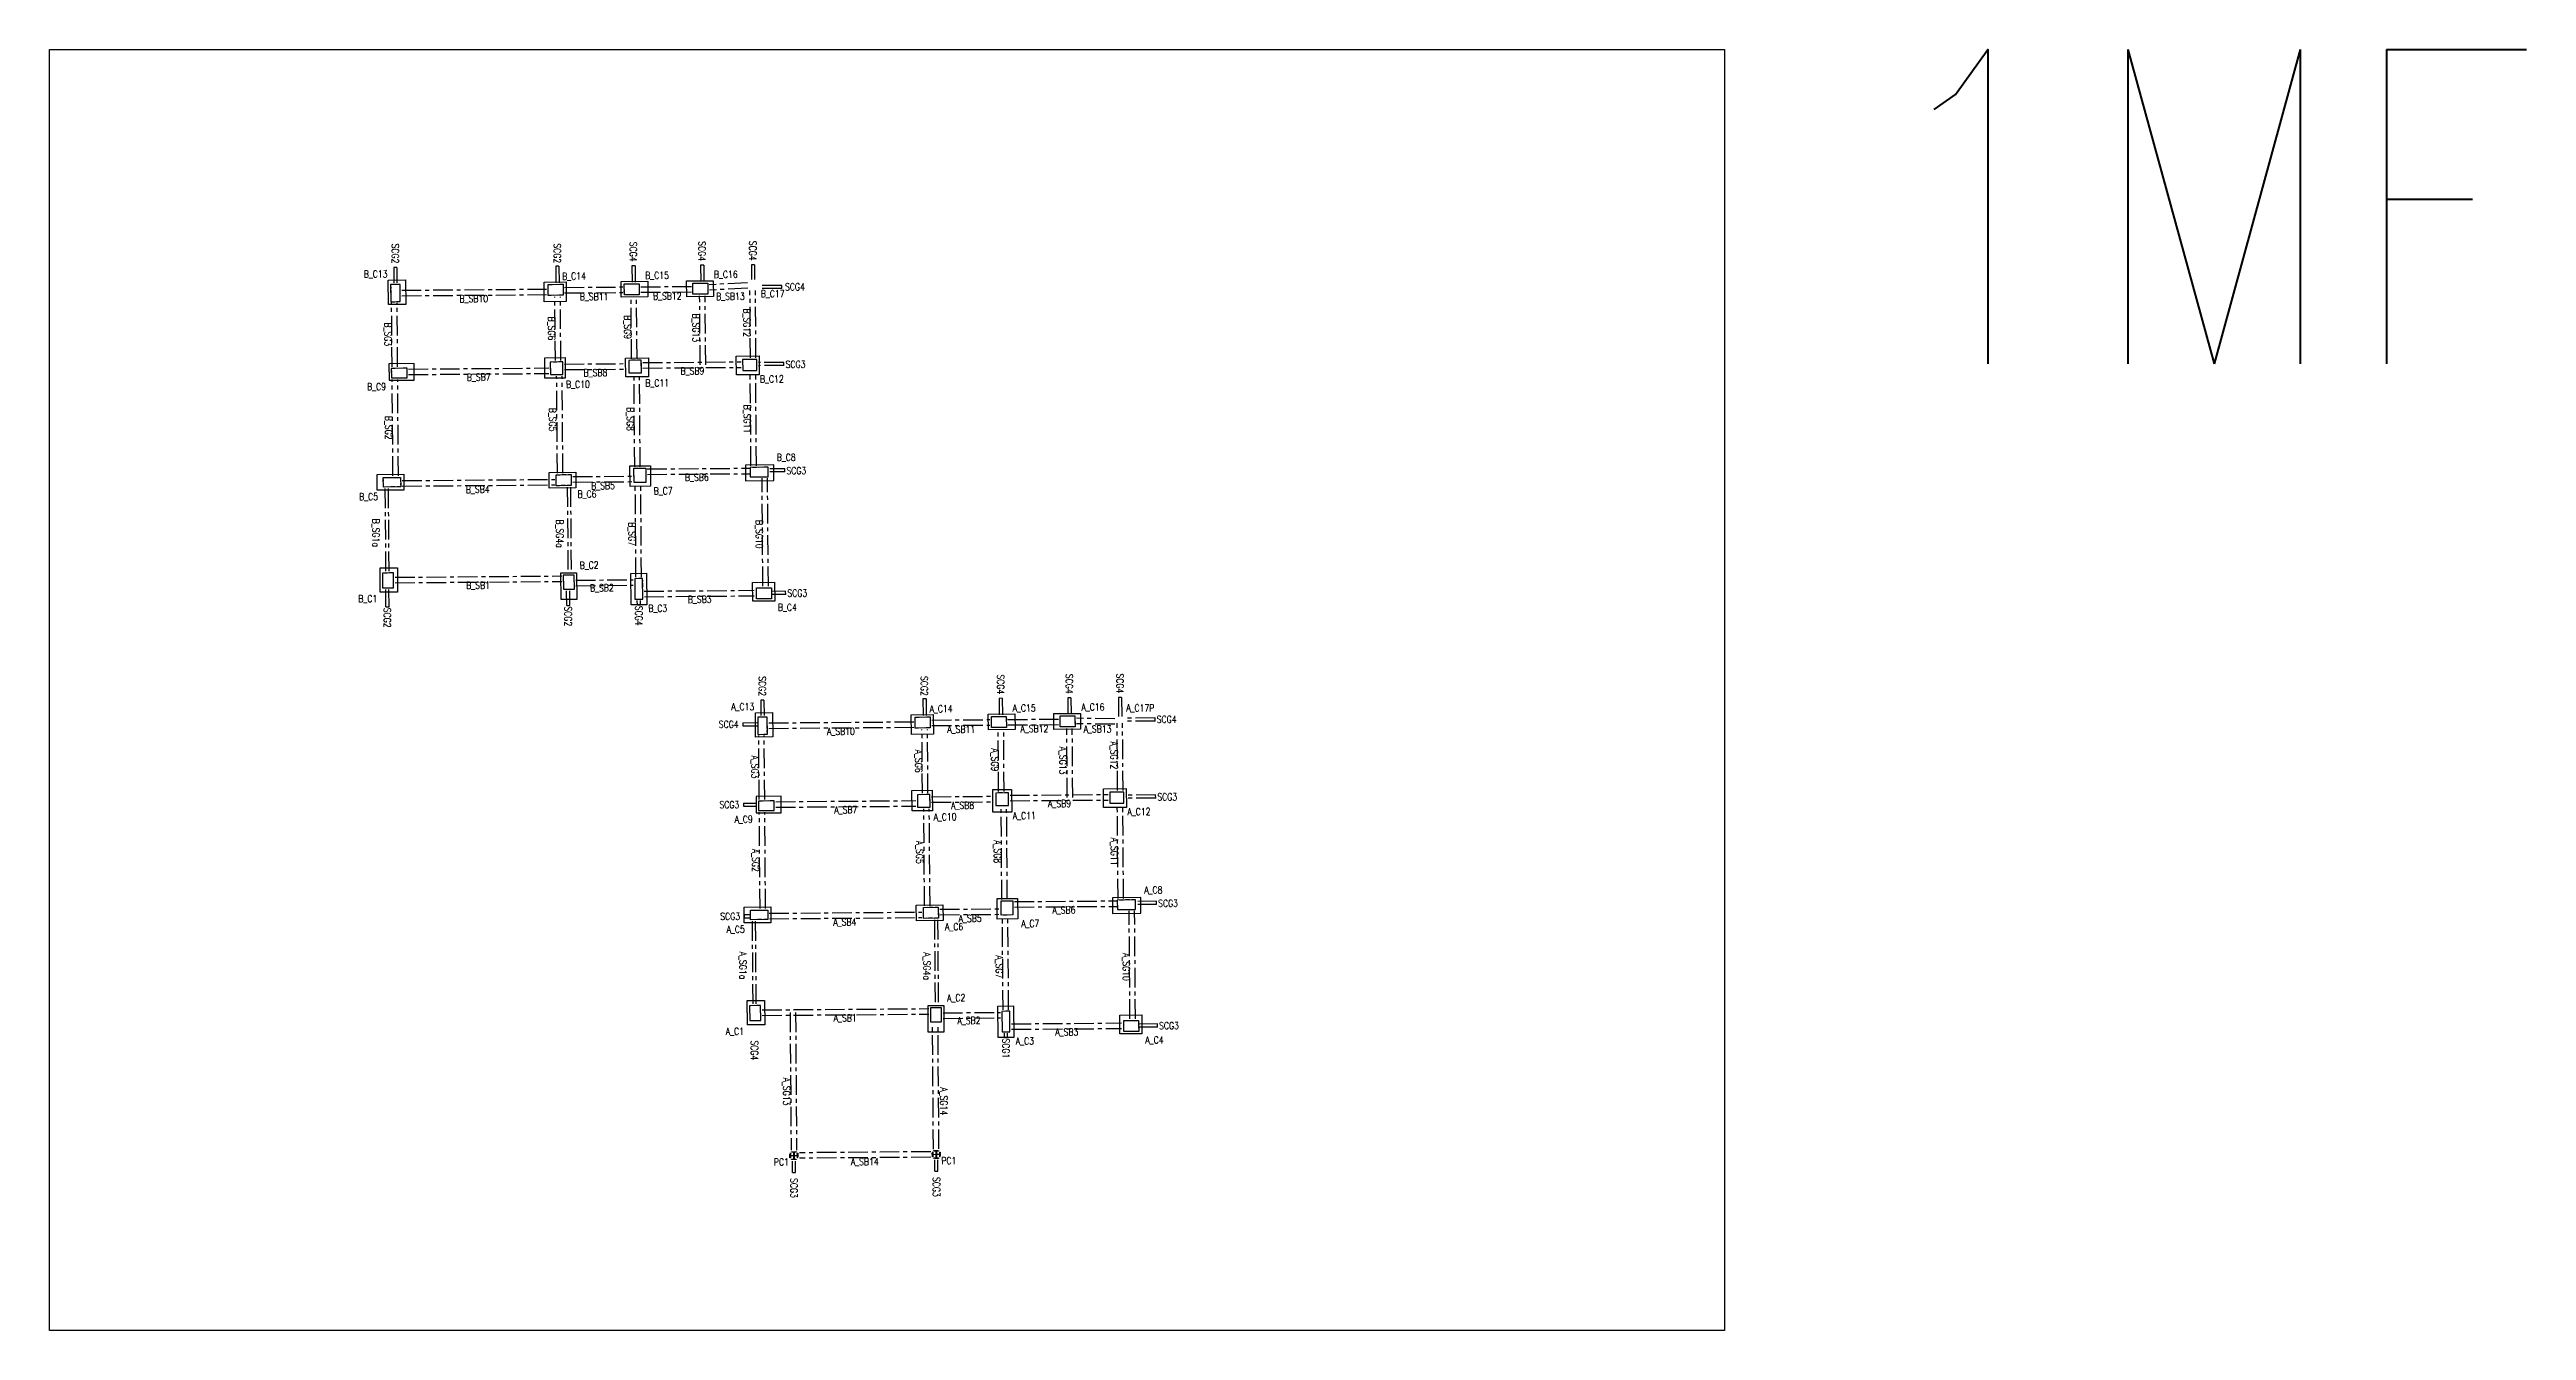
# Model space of a CAD drawing. Header units: millimetres. Extents: x 39613 to 69886, y 27475 to 191272.
# Drawn here: x 50002 to 65772, y 36631 to 44786 of the extents above; entities that cross this region are included whole.
import ezdxf
from ezdxf.enums import TextEntityAlignment as Align

# ---------------------------------------------------------------- set-up
doc = ezdxf.new("R2010")
doc.units = ezdxf.units.MM
doc.header["$LTSCALE"] = 100
doc.header["$MEASUREMENT"] = 0
doc.linetypes.add('CENTER', pattern=[2, 1.25, -0.25, 0.25, -0.25])
doc.linetypes.add('HIDDEN', pattern=[0.375, 0.25, -0.125])
for name, color, linetype in [('TC-COLUMN', 1, 'Continuous'), ('TC-TB', 2, 'Continuous'), ('TC-TC', 4, 'Continuous'), ('TC-虛鋼柱', 4, 'HIDDEN'), ('TC-鋼柱', 11, 'Continuous'), ('TC-鋼粱', 183, 'CENTER')]:
    doc.layers.add(name, color=color, linetype=linetype)
doc.styles.get("Standard").update_dxf_attribs({"font": 'txt.shx', "width": 0.8, "bigfont": 'ae.shx'})

msp = doc.modelspace()

# ---------------------------------------------------------------- linework, layer by layer
at = {"layer": 'Defpoints'}
msp.add_lwpolyline([(50001.56, 44785.95), (60666.19, 44785.95), (60666.19, 36630.59), (50001.56, 36630.59)], close=True, dxfattribs=at)
at = {"layer": 'TC-COLUMN'}
for points in [[(52268.27, 43318.68), (52269.46, 43163.68), (52159.46, 43162.84), (52158.27, 43317.83)], [(53290.73, 43306.53), (53291.69, 43181.53), (53151.69, 43180.46), (53150.73, 43305.45)], [(53640.78, 43309.22), (53810.77, 43310.52), (53811.54, 43210.53), (53641.54, 43209.22)], [(54057.66, 43312.42), (54227.65, 43313.72), (54228.42, 43213.73), (54058.42, 43212.42)], [(52323.16, 42681.89), (52322.36, 42786.75), (52162.36, 42785.52), (52163.17, 42680.66)], [(53284.49, 42824.47), (53285.49, 42694.47), (53155.49, 42693.47), (53154.49, 42823.47)], [(53669.35, 42821.92), (53814.34, 42823.04), (53815.27, 42703.04), (53670.27, 42701.93)], [(54374.3, 42834.62), (54519.3, 42835.73), (54520.22, 42715.73), (54375.22, 42714.62)], [(53827.3, 42135.61), (53828.29, 42005.62), (53698.3, 42004.62), (53697.3, 42134.62)], [(54432.28, 42140.25), (54433.05, 42040.25), (54613.04, 42041.64), (54612.27, 42141.64)], [(52086.67, 42080.25), (52256.66, 42081.55), (52257.43, 41981.55), (52087.44, 41980.25)], [(53182.6, 42093.66), (53352.59, 42094.97), (53353.36, 41994.97), (53183.37, 41993.67)], [(52216.24, 41486.16), (52217.43, 41331.16), (52107.43, 41330.32), (52106.24, 41485.32)], [(53258.82, 41284.22), (53257.51, 41454.22), (53357.51, 41454.99), (53358.81, 41284.99)], [(54478.02, 41393.09), (54618.01, 41394.17), (54618.93, 41274.17), (54478.94, 41273.09)], [(54605.7, 40564.05), (54606.89, 40409.05), (54496.89, 40408.21), (54495.7, 40563.2)], [(55628.16, 40551.9), (55629.12, 40426.9), (55489.12, 40425.83), (55488.16, 40550.82)], [(55978.21, 40554.59), (56148.2, 40555.89), (56148.97, 40455.9), (55978.98, 40454.59)], [(56395.09, 40557.79), (56565.08, 40559.09), (56565.85, 40459.1), (56395.85, 40457.79)], [(55621.92, 40069.84), (55622.92, 39939.84), (55492.92, 39938.84), (55491.92, 40068.84)], [(56126.72, 40075.71), (56127.83, 39930.72), (56007.83, 39929.8), (56006.72, 40074.79)], [(56711.73, 40079.98), (56856.73, 40081.1), (56857.65, 39961.1), (56712.65, 39959.99)], [(54660.59, 39927.26), (54659.79, 40032.12), (54499.79, 40030.89), (54500.6, 39926.03)], [(54424.1, 39325.62), (54594.09, 39326.92), (54594.86, 39226.92), (54424.87, 39225.62)], [(55520.03, 39339.03), (55690.02, 39340.34), (55690.79, 39240.34), (55520.8, 39239.04)], [(56164.73, 39380.98), (56165.72, 39250.99), (56035.73, 39249.99), (56034.73, 39379.99)], [(56769.71, 39385.62), (56770.48, 39285.62), (56950.47, 39287.01), (56949.7, 39387.01)], [(54553.67, 38731.53), (54554.86, 38576.53), (54444.86, 38575.69), (54443.67, 38730.69)], [(55596.25, 38529.59), (55594.94, 38699.59), (55694.94, 38700.36), (55696.24, 38530.36)], [(56815.45, 38638.46), (56955.44, 38639.54), (56956.36, 38519.54), (56816.37, 38518.46)]]:
    msp.add_lwpolyline(points, close=True, dxfattribs=at)
for points in [[(53702.69, 41450.33), (53802.69, 41451.1), (53804.22, 41251.11), (53704.23, 41250.34), (53702.69, 41450.33)], [(56040.12, 38695.7), (56140.12, 38696.47), (56141.65, 38496.48), (56041.66, 38495.71), (56040.12, 38695.7)]]:
    msp.add_lwpolyline(points, dxfattribs=at)
at = {"layer": 'TC-虛鋼柱'}
for points in [[(52174.33, 43180.45), (52234.33, 43180.91), (52233.48, 43290.91), (52173.48, 43290.45)], [(53270.84, 43291.38), (53271.38, 43221.38), (53176.38, 43220.65), (53175.85, 43290.65)], [(53755.89, 43295.1), (53756.43, 43225.1), (53661.43, 43224.37), (53660.89, 43294.37)], [(54192.77, 43298.46), (54193.3, 43228.46), (54098.31, 43227.73), (54097.77, 43297.73)], [(52178.05, 42695.78), (52278.05, 42696.55), (52277.59, 42756.55), (52177.59, 42755.78)], [(53190.32, 42716.24), (53270.32, 42716.85), (53269.7, 42796.85), (53189.7, 42796.24)], [(53690.08, 42727.08), (53770.08, 42727.69), (53769.46, 42807.69), (53689.46, 42807.08)], [(54415.01, 42742.43), (54505.01, 42743.12), (54504.47, 42813.11), (54414.47, 42812.42)], [(53797.41, 42120.38), (53798.1, 42030.39), (53723.1, 42029.81), (53722.41, 42119.81)], [(54462.85, 42065.48), (54577.85, 42066.37), (54577.39, 42126.36), (54462.39, 42125.48)], [(52236.82, 42061.4), (52237.28, 42001.4), (52127.28, 42000.55), (52126.82, 42060.55)], [(53322.71, 42079.74), (53323.25, 42009.74), (53228.25, 42009.01), (53227.71, 42079.01)], [(52122.22, 41357.93), (52192.22, 41358.47), (52191.49, 41453.47), (52121.49, 41452.93)], [(53273.32, 41349.34), (53343.32, 41349.87), (53342.62, 41439.87), (53272.63, 41439.33)], [(53728.95, 41287.02), (53778.94, 41287.4), (53777.95, 41417.4), (53727.95, 41417.01)], [(54598.28, 41359.01), (54598.82, 41289.01), (54503.82, 41288.29), (54503.29, 41358.28)], [(54511.76, 40425.82), (54571.76, 40426.28), (54570.91, 40536.28), (54510.91, 40535.82)], [(55608.27, 40536.75), (55608.81, 40466.75), (55513.81, 40466.02), (55513.28, 40536.02)], [(56093.32, 40540.47), (56093.86, 40470.47), (55998.86, 40469.74), (55998.32, 40539.74)], [(56530.2, 40543.83), (56530.73, 40473.83), (56435.74, 40473.1), (56435.2, 40543.1)], [(56752.44, 39987.79), (56842.44, 39988.49), (56841.9, 40058.48), (56751.9, 40057.79)], [(54515.48, 39941.15), (54615.48, 39941.92), (54615.02, 40001.91), (54515.02, 40001.15)], [(55527.75, 39961.61), (55607.75, 39962.22), (55607.13, 40042.22), (55527.13, 40041.61)], [(56027.51, 39972.45), (56107.51, 39973.06), (56106.89, 40053.06), (56026.89, 40052.45)], [(54574.25, 39306.77), (54574.71, 39246.77), (54464.71, 39245.92), (54464.25, 39305.92)], [(55660.14, 39325.11), (55660.68, 39255.11), (55565.68, 39254.38), (55565.14, 39324.38)], [(56134.84, 39365.75), (56135.53, 39275.76), (56060.54, 39275.18), (56059.84, 39365.18)], [(56800.28, 39310.85), (56915.28, 39311.73), (56914.82, 39371.73), (56799.82, 39370.85)], [(54459.65, 38603.3), (54529.65, 38603.84), (54528.92, 38698.84), (54458.92, 38698.3)], [(55610.75, 38594.71), (55680.75, 38595.24), (55680.05, 38685.24), (55610.06, 38684.7)], [(56066.38, 38532.39), (56116.37, 38532.77), (56115.38, 38662.77), (56065.38, 38662.38)], [(56935.71, 38604.38), (56936.25, 38534.38), (56841.25, 38533.66), (56840.72, 38603.65)], [(54725.64, 37768.9), (54755.64, 37769.13), (54755.67, 37766.13), (54741.67, 37766.02), (54741.83, 37745.02), (54762.83, 37745.18), (54762.72, 37759.18), (54765.72, 37759.21), (54765.95, 37729.21), (54762.95, 37729.19), (54762.84, 37743.18), (54741.84, 37743.02), (54742, 37722.02), (54756, 37722.13), (54756.03, 37719.13), (54726.03, 37718.9), (54726, 37721.9), (54740, 37722.01), (54739.84, 37743.01), (54718.84, 37742.85), (54718.95, 37728.85), (54715.95, 37728.82), (54715.72, 37758.82), (54718.72, 37758.85), (54718.83, 37744.85), (54739.83, 37745.01), (54739.67, 37766.01), (54725.67, 37765.9)], [(55632.09, 37775.87), (55662.09, 37776.1), (55662.11, 37773.1), (55648.11, 37772.99), (55648.27, 37751.99), (55669.27, 37752.15), (55669.16, 37766.15), (55672.16, 37766.17), (55672.4, 37736.18), (55669.4, 37736.15), (55669.29, 37750.15), (55648.29, 37749.99), (55648.45, 37728.99), (55662.45, 37729.1), (55662.47, 37726.1), (55632.47, 37725.87), (55632.45, 37728.87), (55646.45, 37728.98), (55646.29, 37749.97), (55625.29, 37749.81), (55625.4, 37735.81), (55622.4, 37735.79), (55622.17, 37765.79), (55625.17, 37765.81), (55625.27, 37751.81), (55646.27, 37751.97), (55646.11, 37772.97), (55632.11, 37772.87)]]:
    msp.add_lwpolyline(points, close=True, dxfattribs=at)
at = {"layer": 'TC-鋼柱'}
for points in [[(52174.33, 43180.45), (52234.33, 43180.91), (52233.48, 43290.91), (52173.48, 43290.45)], [(53270.84, 43291.38), (53271.38, 43221.38), (53176.38, 43220.65), (53175.85, 43290.65)], [(53755.89, 43295.1), (53756.43, 43225.1), (53661.43, 43224.37), (53660.89, 43294.37)], [(54192.77, 43298.46), (54193.3, 43228.46), (54098.31, 43227.73), (54097.77, 43297.73)], [(52178.05, 42695.78), (52278.05, 42696.55), (52277.59, 42756.55), (52177.59, 42755.78)], [(53190.32, 42716.24), (53270.32, 42716.85), (53269.7, 42796.85), (53189.7, 42796.24)], [(53690.08, 42727.08), (53770.08, 42727.69), (53769.46, 42807.69), (53689.46, 42807.08)], [(54415.01, 42742.43), (54505.01, 42743.12), (54504.47, 42813.11), (54414.47, 42812.42)], [(53797.41, 42120.38), (53798.1, 42030.39), (53723.1, 42029.81), (53722.41, 42119.81)], [(54462.85, 42065.48), (54577.85, 42066.37), (54577.39, 42126.36), (54462.39, 42125.48)], [(52236.82, 42061.4), (52237.28, 42001.4), (52127.28, 42000.55), (52126.82, 42060.55)], [(53322.71, 42079.74), (53323.25, 42009.74), (53228.25, 42009.01), (53227.71, 42079.01)], [(52122.22, 41357.93), (52192.22, 41358.47), (52191.49, 41453.47), (52121.49, 41452.93)], [(53273.32, 41349.34), (53343.32, 41349.87), (53342.62, 41439.87), (53272.63, 41439.33)], [(53728.95, 41287.02), (53778.94, 41287.4), (53777.95, 41417.4), (53727.95, 41417.01)], [(54598.28, 41359.01), (54598.82, 41289.01), (54503.82, 41288.29), (54503.29, 41358.28)], [(54511.76, 40425.82), (54571.76, 40426.28), (54570.91, 40536.28), (54510.91, 40535.82)], [(55608.27, 40536.75), (55608.81, 40466.75), (55513.81, 40466.02), (55513.28, 40536.02)], [(56093.32, 40540.47), (56093.86, 40470.47), (55998.86, 40469.74), (55998.32, 40539.74)], [(56530.2, 40543.83), (56530.73, 40473.83), (56435.74, 40473.1), (56435.2, 40543.1)], [(56752.44, 39987.79), (56842.44, 39988.49), (56841.9, 40058.48), (56751.9, 40057.79)], [(54515.48, 39941.15), (54615.48, 39941.92), (54615.02, 40001.91), (54515.02, 40001.15)], [(55527.75, 39961.61), (55607.75, 39962.22), (55607.13, 40042.22), (55527.13, 40041.61)], [(56027.51, 39972.45), (56107.51, 39973.06), (56106.89, 40053.06), (56026.89, 40052.45)], [(54574.25, 39306.77), (54574.71, 39246.77), (54464.71, 39245.92), (54464.25, 39305.92)], [(55660.14, 39325.11), (55660.68, 39255.11), (55565.68, 39254.38), (55565.14, 39324.38)], [(56134.84, 39365.75), (56135.53, 39275.76), (56060.54, 39275.18), (56059.84, 39365.18)], [(56800.28, 39310.85), (56915.28, 39311.73), (56914.82, 39371.73), (56799.82, 39370.85)], [(54459.65, 38603.3), (54529.65, 38603.84), (54528.92, 38698.84), (54458.92, 38698.3)], [(55610.75, 38594.71), (55680.75, 38595.24), (55680.05, 38685.24), (55610.06, 38684.7)], [(56066.38, 38532.39), (56116.37, 38532.77), (56115.38, 38662.77), (56065.38, 38662.38)], [(56935.71, 38604.38), (56936.25, 38534.38), (56841.25, 38533.66), (56840.72, 38603.65)]]:
    msp.add_lwpolyline(points, close=True, dxfattribs=at)
at = {"layer": 'TC-鋼粱'}
for p, q in [((52212.66, 43398.25), (52192.66, 43398.1)), ((52192.66, 43398.1), (52193.41, 43300.6)), ((52212.66, 43398.25), (52213.41, 43300.75)), ((53244.94, 43406.18), (53224.94, 43406.03)), ((53224.94, 43406.03), (53225.74, 43301.03)), ((53244.94, 43406.18), (53245.74, 43301.18)), ((53730.01, 43409.91), (53710.01, 43409.76)), ((53710.01, 43409.76), (53710.81, 43304.75)), ((53730.01, 43409.91), (53730.81, 43304.91)), ((54167.06, 43413.27), (54147.06, 43413.12)), ((54147.06, 43413.12), (54147.86, 43308.11)), ((54167.06, 43413.27), (54167.86, 43308.26)), ((54489.98, 43415.75), (54469.99, 43415.6)), ((54469.99, 43415.6), (54470.7, 43322.34)), ((54489.98, 43415.75), (54490.7, 43322.49)), ((52243.77, 43253.49), (53166.08, 43260.57)), ((52244.04, 43218.49), (53166.34, 43225.57)), ((53281, 43271.45), (53651.05, 43274.29)), ((53281.26, 43236.45), (53651.31, 43239.3)), ((53707.06, 42817.21), (53704, 43214.7)), ((53742.06, 42817.48), (53739, 43214.97)), ((53766.04, 43275.18), (54088.03, 43277.65)), ((53766.31, 43240.18), (54088.3, 43242.65)), ((54144.26, 42777.85), (54140.88, 43218.05)), ((54179.26, 42778.12), (54175.88, 43218.32)), ((54445.06, 43301.68), (54202.02, 43288.55)), ((54446.95, 43266.73), (54203.9, 43253.6)), ((54464.39, 42822.81), (54461.09, 43252.26)), ((54499.39, 42823.08), (54496.09, 43252.53)), ((54663.82, 43284.57), (54516, 43283.44)), ((54663.97, 43264.57), (54516.16, 43263.44)), ((54663.97, 43264.57), (54663.82, 43284.57)), ((52182.51, 42765.82), (52179.38, 43173.49)), ((52217.51, 42766.08), (52214.38, 43173.76)), ((53222.04, 42806.49), (53218.93, 43210.97)), ((53257.04, 42806.76), (53253.93, 43211.24)), ((52287.63, 42751.62), (53179.99, 42758.48)), ((53279.81, 42783.26), (53679.62, 42786.33)), ((53280.07, 42748.26), (53679.89, 42751.33)), ((53779.58, 42792.55), (54404.59, 42797.35)), ((53779.85, 42757.55), (54404.85, 42762.35)), ((54677.5, 42794.44), (54514.62, 42793.19)), ((54677.65, 42774.44), (54514.78, 42773.19)), ((54677.65, 42774.44), (54677.5, 42794.44)), ((52187.85, 42071.02), (52183.13, 42685.82)), ((52222.85, 42071.29), (52218.13, 42686.09)), ((52287.9, 42716.62), (53180.26, 42723.48)), ((53235.14, 42089.07), (53230.39, 42706.55)), ((53270.13, 42089.33), (53265.39, 42706.82)), ((53727.34, 42129.85), (53722.82, 42717.33)), ((53762.34, 42130.12), (53757.82, 42717.6)), ((54467.17, 42135.52), (54462.59, 42732.79)), ((54502.17, 42135.79), (54497.58, 42733.06)), ((53807.45, 42115.45), (54457.43, 42120.44)), ((54682.58, 42117.17), (54587.47, 42116.44)), ((54682.74, 42097.17), (54682.58, 42117.17)), ((52137.36, 41990.63), (52141.41, 41463.08)), ((52157.36, 41990.79), (52161.41, 41463.24)), ((52246.97, 42041.48), (53217.94, 42048.93)), ((52247.24, 42006.48), (53218.21, 42013.93)), ((53298.32, 41999.55), (53302.55, 41449.56)), ((53318.32, 41999.7), (53322.55, 41449.72)), ((53332.81, 42066.82), (53712.8, 42069.73)), ((53333.08, 42031.82), (53713.07, 42034.73)), ((53735.37, 41427.08), (53730.82, 42019.87)), ((53770.37, 41427.35), (53765.82, 42020.14)), ((53807.72, 42080.45), (54457.7, 42085.44)), ((54543.21, 41368.59), (54537.93, 42056.06)), ((54578.21, 41368.86), (54572.93, 42056.33)), ((54682.74, 42097.17), (54587.62, 42096.44)), ((52143.13, 41237.88), (52142.29, 41348.09)), ((52163.13, 41238.04), (52162.29, 41348.24)), ((52201.7, 41426.11), (53262.67, 41434.26)), ((52201.97, 41391.11), (53262.93, 41399.26)), ((53294.11, 41246.72), (53293.39, 41339.49)), ((53314.11, 41246.88), (53313.39, 41339.64)), ((53352.87, 41407.45), (53718, 41410.25)), ((53353.14, 41372.45), (53718.27, 41375.25)), ((53788.56, 41337.49), (54488.4, 41342.86)), ((54688.44, 41336.9), (54603.46, 41336.25)), ((54688.59, 41316.9), (54688.44, 41336.9)), ((52143.13, 41237.88), (52163.13, 41238.04)), ((53294.11, 41246.72), (53314.11, 41246.88)), ((53744.22, 41250.65), (53744.02, 41277.13)), ((53744.22, 41250.65), (53764.22, 41250.8)), ((53764.22, 41250.8), (53764.02, 41277.29)), ((53788.83, 41302.49), (54488.67, 41307.86)), ((54688.59, 41316.9), (54603.61, 41316.25)), ((54550.09, 40643.62), (54530.09, 40643.47)), ((54530.09, 40643.47), (54530.84, 40545.97)), ((54550.09, 40643.62), (54550.84, 40546.12)), ((55582.37, 40651.55), (55562.37, 40651.4)), ((55562.37, 40651.4), (55563.17, 40546.4)), ((55582.37, 40651.55), (55583.17, 40546.55)), ((56067.44, 40655.28), (56047.44, 40655.13)), ((56047.44, 40655.13), (56048.24, 40550.12)), ((56067.44, 40655.28), (56068.24, 40550.28)), ((56504.49, 40658.64), (56484.49, 40658.48)), ((56484.49, 40658.48), (56485.3, 40553.48)), ((56504.49, 40658.64), (56505.29, 40553.63)), ((56827.41, 40661.12), (56807.42, 40660.97)), ((56807.42, 40660.97), (56808.34, 40540.3)), ((56827.41, 40661.12), (56828.34, 40540.45)), ((54415.05, 40500.1), (54506.18, 40500.8)), ((54415.05, 40500.1), (54415.2, 40480.1)), ((54415.2, 40480.1), (54506.34, 40480.8)), ((54519.94, 40011.19), (54516.81, 40418.86)), ((54554.94, 40011.45), (54551.81, 40419.13)), ((54581.2, 40498.86), (55503.51, 40505.94)), ((54581.47, 40463.86), (55503.77, 40470.94)), ((55559.47, 40051.86), (55556.36, 40456.34)), ((55594.47, 40052.12), (55591.36, 40456.61)), ((55618.43, 40516.82), (55988.48, 40519.66)), ((55618.69, 40481.82), (55988.74, 40484.67)), ((56044.49, 40062.58), (56041.43, 40460.07)), ((56079.49, 40062.85), (56076.43, 40460.34)), ((56103.47, 40520.55), (56425.35, 40523.02)), ((56103.74, 40485.55), (56425.62, 40488.02)), ((56481.69, 40023.22), (56478.31, 40463.42)), ((56516.69, 40023.49), (56513.31, 40463.69)), ((56783.4, 40490.29), (56540.51, 40492.95)), ((56783.78, 40525.29), (56540.89, 40527.94)), ((56801.82, 40068.18), (56798.52, 40497.63)), ((56836.82, 40068.45), (56833.52, 40497.9)), ((57040.33, 40530.24), (56853.43, 40528.81)), ((57040.48, 40510.24), (56853.59, 40508.81)), ((57040.48, 40510.24), (57040.33, 40530.24)), ((54418.98, 39988.1), (54505.12, 39988.76)), ((54418.98, 39988.1), (54419.13, 39968.1)), ((54419.13, 39968.1), (54505.27, 39968.76)), ((54525.28, 39316.39), (54520.56, 39931.19)), ((54560.28, 39316.66), (54555.56, 39931.46)), ((54625.06, 39996.99), (55517.42, 40003.85)), ((54625.33, 39961.99), (55517.69, 39968.85)), ((55572.57, 39334.44), (55567.82, 39951.92)), ((55607.56, 39334.7), (55602.82, 39952.19)), ((55617.24, 40028.63), (56017.05, 40031.7)), ((55617.5, 39993.63), (56017.32, 39996.7)), ((56064.77, 39375.22), (56060.25, 39962.7)), ((56099.77, 39375.49), (56095.25, 39962.97)), ((56117.01, 40037.92), (56742.02, 40042.72)), ((56117.28, 40002.92), (56742.29, 40007.72)), ((56804.6, 39380.89), (56800.02, 39978.16)), ((56839.6, 39381.16), (56835.01, 39978.43)), ((57044.23, 40040.04), (56852.05, 40038.56)), ((57044.39, 40020.04), (56852.21, 40018.56)), ((57044.39, 40020.04), (57044.23, 40040.04)), ((54424.46, 39278.12), (54459.46, 39278.39)), ((54424.46, 39278.12), (54424.62, 39258.12)), ((54584.4, 39286.85), (55555.37, 39294.3)), ((55670.24, 39312.18), (56050.23, 39315.1)), ((55670.51, 39277.19), (56050.5, 39280.1)), ((56144.88, 39360.82), (56794.86, 39365.81)), ((56145.15, 39325.82), (56795.13, 39330.81)), ((56880.64, 38613.96), (56875.36, 39301.43)), ((56915.64, 38614.23), (56910.36, 39301.7)), ((57049.59, 39362.77), (56929.9, 39361.85)), ((57049.75, 39342.77), (56930.05, 39341.85)), ((57049.75, 39342.77), (57049.59, 39362.77)), ((54424.62, 39258.12), (54459.62, 39258.39)), ((54474.79, 39236), (54478.84, 38708.45)), ((54494.79, 39236.16), (54498.84, 38708.61)), ((54584.67, 39251.85), (55555.64, 39259.3)), ((55635.76, 39244.92), (55639.98, 38694.93)), ((55655.75, 39245.07), (55659.98, 38695.09)), ((56072.8, 38672.45), (56068.25, 39265.24)), ((56107.8, 38672.72), (56103.25, 39265.51)), ((54539.13, 38671.48), (55600.1, 38679.63)), ((54539.4, 38636.48), (55600.36, 38644.63)), ((54716.29, 38655.34), (54723.07, 37778.88)), ((54751.29, 38655.61), (54758.06, 37779.15)), ((55690.3, 38652.82), (56055.43, 38655.62)), ((55629.51, 37785.85), (55623.34, 38584.8)), ((55664.51, 37786.12), (55658.33, 38585.07)), ((55690.57, 38617.82), (56055.7, 38620.62)), ((56081.66, 38496.02), (56081.45, 38522.5)), ((56081.66, 38496.02), (56101.65, 38496.17)), ((56101.65, 38496.17), (56101.45, 38522.66)), ((56125.99, 38582.86), (56825.83, 38588.23)), ((56126.26, 38547.86), (56826.1, 38553.23)), ((57055.85, 38582.5), (56940.89, 38581.62)), ((57056, 38562.5), (56941.04, 38561.62)), ((57056, 38562.5), (57055.85, 38582.5)), ((54731.66, 37637.08), (54731.1, 37708.94)), ((54751.65, 37637.23), (54751.1, 37709.09)), ((55612.15, 37768.36), (54775.7, 37761.89)), ((55612.42, 37733.36), (54775.97, 37726.89)), ((55638.1, 37644.04), (55637.55, 37715.91)), ((55658.1, 37644.2), (55657.55, 37716.06)), ((54731.66, 37637.08), (54751.65, 37637.23)), ((55638.1, 37644.04), (55658.1, 37644.2))]:
    msp.add_line(p, q, dxfattribs=at)

# ---------------------------------------------------------------- texts
at = {"layer": 'Defpoints', "color": 3, "width": 0.8}
msp.add_text('1MF', height=2000, rotation=360, dxfattribs=at).set_placement((61589.25, 44785.95), align=Align.TOP_LEFT)
at = {"layer": 'TC-TB', "width": 0.8}
for s, rotation, p in [('SCG2', 270, (52203.22, 43487.34)), ('SCG2', 270, (53234.3, 43488.81)), ('SCG4', 270, (53719.32, 43499.06)), ('SCG4', 270, (54156.37, 43502.42)), ('SCG4', 270, (54479.3, 43504.9)), ('B_SB10', 0.440027, (52702.86, 43199.51)), ('B_SB11', 0.440027, (53468.98, 43212.89)), ('B_SB12', 0.440027, (53934.94, 43216.47)), ('B_SB13', 0.440027, (54336.72, 43214.32)), ('B_SG6', 270, (53197.98, 43009.81)), ('B_SG9', 270, (53683.01, 43018.28)), ('B_SG13', 270, (54117.45, 43014.01)), ('B_SG12', 270, (54442.67, 43046.61)), ('B_SG3', 270, (52155.92, 42972.96)), ('B_SB8', 0.440027, (53477.65, 42728.09)), ('B_SB9', 0.440027, (54095, 42739.97)), ('B_SB7', 0.440027, (52734.23, 42700.05)), ('B_SG2', 270, (52160.49, 42378.23)), ('B_SG5', 270, (53205.02, 42429.59)), ('B_SG8', 270, (53700, 42433.4)), ('B_SG11', 270, (54444.88, 42434)), ('B_SB4', 0.440027, (52727.92, 41985.17)), ('B_SB5', 0.440027, (53525.76, 42008.3)), ('B_SB6', 0.440027, (54122.86, 42062.87)), ('B_SG1a', 270, (52079.52, 41708.9)), ('B_SG4a', 270, (53250.59, 41704.17)), ('B_SG7', 270, (53710.77, 41700.74)), ('B_SG10', 270, (54520.66, 41699.67)), ('B_SB1', 0.440027, (52730.11, 41375.17)), ('B_SB2', 0.440027, (53518.32, 41358.72)), ('SCG2', 270, (52152.66, 41168.65)), ('SCG2', 270, (53303.64, 41177.49)), ('SCG4', 270, (53753.75, 41181.17)), ('B_SB3', 0.440027, (54141.4, 41285.2)), ('SCG2', 270, (54540.66, 40732.71)), ('SCG2', 270, (55571.73, 40734.18)), ('SCG4', 270, (56056.75, 40744.43)), ('SCG4', 270, (56493.8, 40747.79)), ('SCG4', 270, (56816.73, 40750.27)), ('A_SB10', 0.440027, (55040.29, 40444.88)), ('A_SB11', 0.440027, (55806.41, 40458.26)), ('A_SB12', 0.440027, (56272.37, 40461.84)), ('A_SB13', 0.440027, (56674.15, 40459.69)), ('A_SG12', 270, (56780.1, 40291.98)), ('A_SG3', 270, (54493.35, 40218.33)), ('A_SG6', 270, (55535.41, 40255.18)), ('A_SG9', 270, (56020.44, 40263.65)), ('A_SG13', 270, (56454.88, 40259.38)), ('A_SB7', 0.440027, (55071.66, 39945.42)), ('A_SB8', 0.440027, (55815.08, 39973.46)), ('A_SB9', 0.440027, (56432.43, 39985.34)), ('A_SG5', 270, (55542.45, 39674.96)), ('A_SG8', 270, (56037.43, 39678.77)), ('A_SG11', 270, (56782.31, 39679.37)), ('A_SG2', 270, (54497.92, 39623.6)), ('A_SB5', 0.440027, (55863.19, 39253.67)), ('A_SB6', 0.440027, (56460.29, 39308.24)), ('A_SB4', 0.440027, (55065.35, 39230.54)), ('A_SG1a', 270, (54416.95, 38954.27)), ('A_SG4a', 270, (55588.02, 38949.54)), ('A_SG7', 270, (56048.2, 38946.11)), ('A_SG10', 270, (56858.09, 38945.04)), ('A_SB1', 0.440027, (55067.54, 38620.54)), ('A_SB2', 0.440027, (55855.75, 38604.09)), ('SCG1', 270, (56091.18, 38426.54)), ('A_SB3', 0.440027, (56478.83, 38530.57)), ('SCG4', 270, (54490.09, 38414.02)), ('A_SG13', 270, (54694.04, 38151.8)), ('A_SG14', 270, (55695.65, 38089.9)), ('SCG3', 270, (54741.41, 37537.64)), ('SCG3', 270, (55648.85, 37544.61))]:
    msp.add_text(s, height=45, rotation=rotation, dxfattribs=at).set_placement(p, align=Align.MIDDLE_CENTER)
for s, p in [('SCG4', (54747.49, 43275.22)), ('SCG3', (54751.28, 42782.51)), ('SCG3', (54756.48, 42105.24)), ('SCG3', (54762.47, 41324.97)), ('SCG4', (57114.01, 40520.81)), ('SCG4', (54325.89, 40489.39)), ('SCG3', (54329.82, 39977.39)), ('SCG3', (57117.79, 40028.1)), ('SCG3', (54335.31, 39267.43)), ('SCG3', (57123, 39350.83)), ('SCG3', (57128.99, 38570.56)), ('A_SB14', (55192.14, 37705.65))]:
    msp.add_text(s, height=45, dxfattribs=at).set_placement(p, align=Align.MIDDLE_CENTER)
at = {"layer": 'TC-TC', "width": 0.8}
for s, rotation, p in [('B_C13', 0.440027, (52077.97, 43357.22)), ('B_C15', 0.440027, (53869.78, 43348.03)), ('B_C16', 0.440027, (54307.34, 43354.34)), ('B_C14', 0.440027, (53341.02, 43343.19)), ('B_C17', 359.68346, (54605.97, 43232.1)), ('B_C9', 0.440027, (52083.48, 42640.05)), ('B_C10', 0.440027, (53365.79, 42655.09)), ('B_C11', 0.440027, (53870.57, 42663.46)), ('B_C12', 0.440027, (54600.43, 42688.85)), ('B_C8', 0.440027, (54691.9, 42189.75)), ('B_C5', 0.440027, (52032.75, 41939.83)), ('B_C6', 0.440027, (53423.67, 41955.51)), ('B_C7', 0.440027, (53908.52, 41976.23)), ('B_C2', 0.440027, (53437.14, 41503.09)), ('B_C1', 0.440027, (52027.74, 41289.71)), ('B_C3', 0.440027, (53874.4, 41228.14)), ('B_C4', 0.440027, (54699.24, 41234.48)), ('A_C13', 0.440027, (54415.4, 40602.59)), ('A_C14', 0.440027, (55678.45, 40588.56)), ('A_C15', 0.440027, (56207.21, 40593.4)), ('A_C16', 0.440027, (56644.77, 40599.71)), ('A_C17P', 359.68346, (56946.53, 40594.43)), ('A_C9', 0.440027, (54420.91, 39885.42)), ('A_C10', 0.440027, (55703.22, 39900.46)), ('A_C11', 0.440027, (56208, 39908.83)), ('A_C12', 0.440027, (56937.86, 39934.22)), ('A_C8', 0.440027, (57029.33, 39435.12)), ('A_C5', 0.440027, (54370.18, 39185.2)), ('A_C6', 0.440027, (55761.1, 39200.88)), ('A_C7', 0.440027, (56245.95, 39221.6)), ('A_C2', 0.440027, (55774.57, 38748.46)), ('A_C1', 0.440027, (54365.17, 38535.08)), ('A_C3', 0.440027, (56211.83, 38473.51)), ('A_C4', 0.440027, (57036.67, 38479.85)), ('PC1', 0.440027, (54661.14, 37703.4)), ('PC1', 0.440027, (55727.59, 37711.29))]:
    msp.add_text(s, height=45, rotation=rotation, dxfattribs=at).set_placement(p, align=Align.MIDDLE_CENTER)

doc.saveas('drawing.dxf')
